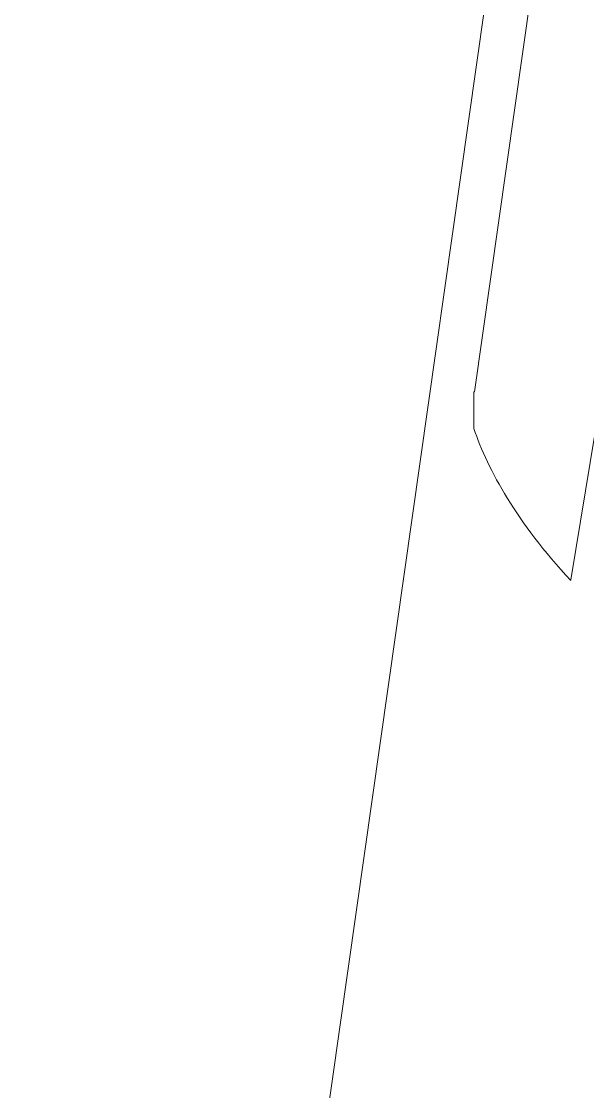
# Model space of a CAD drawing. Header units: millimetres. Extents: x -872 to 869, y -2161 to 2179.
# Drawn here: x 719.96 to 745.15, y -2071.66 to -2024.1 of the extents above; entities that cross this region are included whole.
import ezdxf

# ---------------------------------------------------------------- set-up
doc = ezdxf.new("R2010")
doc.units = ezdxf.units.MM
doc.header["$MEASUREMENT"] = 0
doc.layers.add('Layer 1', color=7, linetype='Continuous')

msp = doc.modelspace()

# ---------------------------------------------------------------- linework, layer by layer
at = {"layer": 'Layer 1', "color": 250, "lineweight": 9}
for points, knots in [([(794.2226, -1897.9761), (794.2226, -1897.9761), (752.6055, -1897.9761), (752.6055, -1897.9761), (752.6055, -1897.9761), (752.6055, -1897.9761), (752.6055, -1917.4562), (752.6055, -1917.4562), (752.6055, -1917.4562), (752.6055, -1917.4562), (757.621, -1917.4562), (757.621, -1917.4562), (757.621, -1917.4562), (757.621, -1917.4562), (740.1257, -2040.5545), (740.1257, -2040.5545), (740.1257, -2040.5545), (740.1257, -2040.5545), (740.0926, -2040.5545), (740.0926, -2040.5545), (740.0926, -2040.5545), (740.0926, -2040.5545), (740.0926, -2042.1917), (740.0926, -2042.1917)], [0, 0, 0, 0, 0.1428571, 0.1428571, 0.1428571, 0.1428571, 0.2857143, 0.2857143, 0.2857143, 0.2857143, 0.4285714, 0.4285714, 0.4285714, 0.4285714, 0.5714286, 0.5714286, 0.5714286, 0.5714286, 0.7142857, 0.7142857, 0.7142857, 0.7142857, 1, 1, 1, 1]), ([(749.4918, -1959.0843), (749.4918, -1959.0843), (749.4918, -1960.7215), (749.4918, -1960.7215), (749.4918, -1960.7215), (749.4918, -1960.7215), (731.9972, -2083.8198), (731.9972, -2083.8198), (731.9972, -2083.8198), (731.9972, -2083.8198), (738.6439, -2083.8198), (738.6439, -2083.8198), (738.6439, -2083.8198), (738.6439, -2083.8198), (738.6439, -2103.2999), (738.6439, -2103.2999), (738.6439, -2103.2999), (738.6439, -2103.2999), (695.3461, -2103.2999), (695.3461, -2103.2999)], [0, 0, 0, 0, 0.1666667, 0.1666667, 0.1666667, 0.1666667, 0.3333333, 0.3333333, 0.3333333, 0.3333333, 0.5, 0.5, 0.5, 0.5, 0.6666667, 0.6666667, 0.6666667, 0.6666667, 1, 1, 1, 1]), ([(746.7853, -2051.2781), (746.7853, -2051.2781), (759.0978, -1980.3708), (759.0978, -1980.3708), (759.0978, -1980.3708), (759.0978, -1980.3708), (755.82, -1979.7605), (755.82, -1979.7605), (755.82, -1979.7605), (755.82, -1979.7605), (744.4083, -2048.9159), (744.4083, -2048.9159)], [0, 0, 0, 0, 0.25, 0.25, 0.25, 0.25, 0.5, 0.5, 0.5, 0.5, 1, 1, 1, 1])]:
    msp.add_open_spline(points, degree=3, knots=knots, dxfattribs=at)
msp.add_open_spline([(740.0926, -2042.1917), (740.7281, -2044.0617), (741.9992, -2046.344), (744.4032, -2048.9452)], degree=3, dxfattribs=at)

doc.saveas('drawing.dxf')
